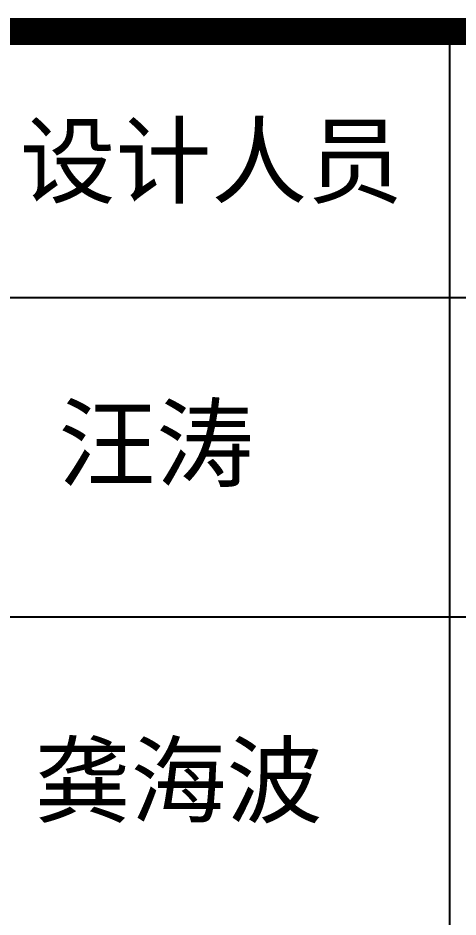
# Model space of a CAD drawing. Extents: x 1036631 to 1215829, y 649019 to 896649.
# Drawn here: x 1151623 to 1153238, y 812418 to 815717 of the extents above; entities that cross this region are included whole.
import ezdxf

# ---------------------------------------------------------------- set-up
doc = ezdxf.new("R2010")
doc.units = 0
doc.header["$LTSCALE"] = 1000
doc.header["$MEASUREMENT"] = 0
doc.layers.add('图框', color=7, linetype='Continuous')
doc.layers.add('签名', color=7, linetype='Continuous')
doc.styles.add('STYLE-黑体', font='simhei.ttf')

msp = doc.modelspace()

# ---------------------------------------------------------------- linework, layer by layer
at = {"layer": '图框', "color": 0}
for p, q in [((1149649.1, 814691.2), (1155327.1, 814691.2)), ((1149649.1, 814691.2), (1155327.1, 814691.2)), ((1149649.1, 813519.9), (1155327.1, 813519.9))]:
    msp.add_line(p, q, dxfattribs=at)
for const_width in [99.6, 99.6, 99.6, 99.6, 40.3]:
    msp.add_lwpolyline([(1149649.1, 815667.3), (1155327.2, 815667.3)], dxfattribs=dict(at, const_width=const_width))
msp.add_lwpolyline([(1153208, 809029.9), (1153208, 815667.3)], dxfattribs=at)

# ---------------------------------------------------------------- texts
at = {"layer": '图框', "color": 0, "style": 'STYLE-黑体'}
msp.add_text('设计人员', height=257.69, dxfattribs=at).set_placement((1151630.3, 815064.4))
at = {"layer": '图框', "color": 4, "style": 'STYLE-黑体'}
msp.add_text('汪涛', height=262.94, dxfattribs=at).set_placement((1151771.4, 814024.8))
at = {"layer": '签名', "color": 4, "style": 'STYLE-黑体'}
msp.add_text('龚海波', height=258.21, dxfattribs=at).set_placement((1151684.4, 812790.3))

doc.saveas('drawing.dxf')
